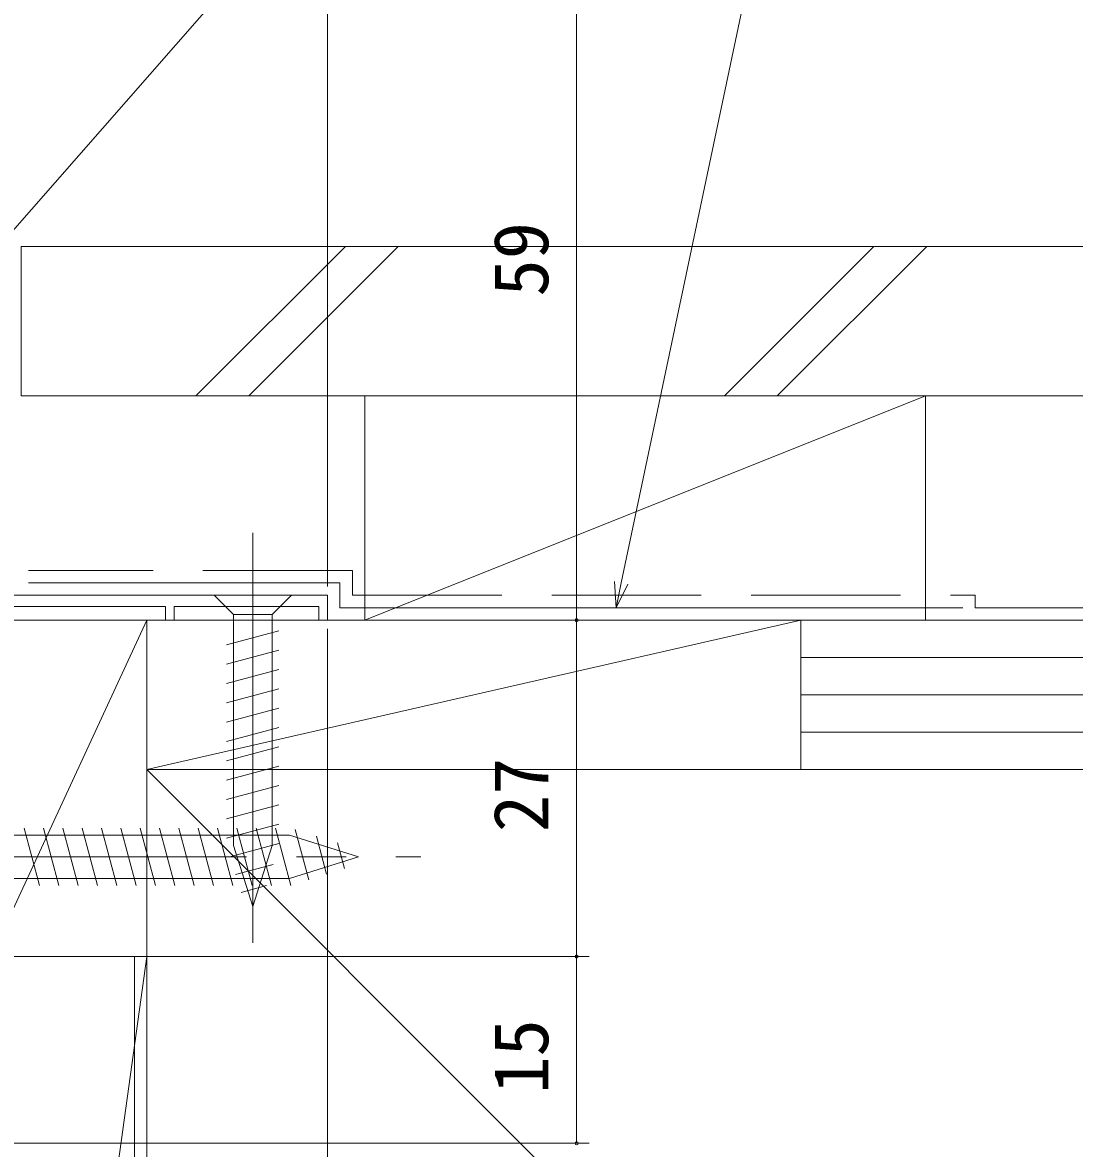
# Model space of a CAD drawing. Units: millimetres, scale not verified. Extents: x -495 to 495, y -800 to 801.
# Drawn here: x 234 to 318.5, y -538.4 to -448 of the extents above; entities that cross this region are included whole.
import ezdxf
from ezdxf.enums import TextEntityAlignment as Align

# ---------------------------------------------------------------- set-up
doc = ezdxf.new("R2010")
doc.units = ezdxf.units.MM
doc.header["$LTSCALE"] = 4
doc.linetypes.add('CHAIN2', pattern=[12, 9, -1, 1, -1])
doc.linetypes.add('DASHED3', pattern=[4, 3, -1])
for name, color, linetype, lineweight in [('0-3_YKK_11', 3, 'Continuous', 9), ('0-5_YKK_13', 6, 'Continuous', 9), ('0-6_YKK_D', 4, 'Continuous', 9), ('0-7_YSS_K', 7, 'Continuous', 9)]:
    doc.layers.add(name, color=color, linetype=linetype, lineweight=lineweight)
doc.styles.add('ＭＳ ゴシック', font='')
doc.styles.get('ＭＳ ゴシック').set_extended_font_data('MS Gothic')

msp = doc.modelspace()

# ---------------------------------------------------------------- linework, layer by layer
at = {"layer": '0-3_YKK_11'}
for p, q in [((405.525, -465.964), (233.9, -465.964)), ((247.942, -477.964), (259.942, -465.964)), ((264.185, -465.964), (252.185, -477.964)), ((290.369, -477.964), (302.369, -465.964)), ((294.611, -477.964), (306.611, -465.964)), ((261.5, -495.964), (306.5, -477.964)), ((261.5, -477.964), (261.5, -495.964)), ((261.5, -477.964), (306.5, -477.964)), ((259.5, -492.964), (234.5, -492.964)), ((231.5, -522.964), (244, -495.964)), ((349, -495.964), (244, -495.964)), ((296.5, -495.964), (244, -507.964)), ((296.5, -507.964), (296.5, -495.964)), ((405.525, -495.964), (296.5, -495.964)), ((405.525, -498.964), (296.5, -498.964)), ((405.525, -501.964), (296.5, -501.964)), ((405.525, -504.964), (296.5, -504.964)), ((244, -507.964), (349, -612.964)), ((296.5, -507.964), (405.525, -507.964)), ((244, -522.964), (231.5, -522.964)), ((244, -522.964), (231.5, -612.964)), ((244, -612.964), (244, -522.964))]:
    msp.add_line(p, q, dxfattribs=at)
at = {"layer": '0-3_YKK_11', "linetype": 'DASHED3'}
for p, q in [((260.5, -491.964), (234.5, -491.964)), ((310.5, -493.964), (310.5, -494.964)), ((310.5, -494.964), (405.525, -494.964))]:
    msp.add_line(p, q, dxfattribs=at)
at = {"layer": '0-3_YKK_11', "linetype": 'CHAIN2'}
msp.add_line((243, -522.964), (243, -615.464), dxfattribs=at)
at = {"layer": '0-3_YKK_11'}
for points in [[(405.525, -477.964), (233.9, -477.964), (233.9, -465.964)], [(306.5, -477.964), (306.5, -495.964), (261.5, -495.964)], [(259.5, -492.964), (259.5, -494.964), (309.5, -494.964)], [(349, -507.964), (244, -507.964), (244, -612.964), (349, -612.964)]]:
    msp.add_lwpolyline(points, dxfattribs=at)
at = {"layer": '0-3_YKK_11', "linetype": 'DASHED3'}
msp.add_lwpolyline([(260.5, -491.964), (260.5, -493.964), (310.5, -493.964)], dxfattribs=at)
at = {"layer": '0-3_YKK_11'}
for points in [[(244, -522.964), (244, -495.964), (231.5, -495.964), (231.5, -522.964)], [(296.5, -507.964), (296.5, -495.964), (244, -495.964), (244, -507.964)]]:
    msp.add_lwpolyline(points, close=True, dxfattribs=at)
at = {"layer": '0-5_YKK_13'}
for p, q in [((258.5, -493.264), (258.5, -407.964)), ((278.5, -495.964), (278.5, -436.964)), ((259.15, -495.964), (279.5, -495.964)), ((259.15, -495.964), (279.5, -495.964)), ((278.5, -522.964), (278.5, -495.964)), ((258.5, -496.664), (258.5, -701)), ((232.2, -522.964), (279.5, -522.964)), ((232.2, -522.964), (279.5, -522.964)), ((278.5, -537.964), (278.5, -522.964)), ((214.7, -537.964), (279.5, -537.964))]:
    msp.add_line(p, q, dxfattribs=at)
for points in [[(227.486, -471.236), (228.83, -469.702), (273.301, -418.964), (276.141, -418.964)], [(281.663, -494.964), (282.083, -492.967), (293.873, -436.964), (296.713, -436.964)], [(282.618, -493.08), (281.663, -494.964), (281.548, -492.855)]]:
    msp.add_lwpolyline(points, dxfattribs=at)
for centre, start, end in [((278.5, -495.964), 90, 270), ((278.5, -495.964), 90, 270), ((278.5, -495.964), 270, 90), ((278.5, -495.964), 270, 90), ((278.5, -522.964), 90, 270), ((278.5, -522.964), 90, 270), ((278.5, -522.964), 270, 90), ((278.5, -522.964), 270, 90), ((278.5, -537.964), 90, 270), ((278.5, -537.964), 270, 90)]:
    msp.add_arc(centre, 0.128, start, end, dxfattribs=at)
at = {"layer": '0-6_YKK_D', "linetype": 'CHAIN2'}
for p, q in [((252.502, -488.963), (252.502, -521.876)), ((216, -514.963), (266, -514.963))]:
    msp.add_line(p, q, dxfattribs=at)
at = {"layer": '0-6_YKK_D'}
for p, q in [((255.602, -493.963), (249.402, -493.963)), ((249.402, -493.963), (250.952, -495.513)), ((255.602, -493.963), (254.052, -495.513)), ((250.952, -495.513), (250.952, -514.047)), ((254.052, -495.513), (250.952, -495.513)), ((254.052, -514.047), (254.052, -495.513)), ((250.402, -497.939), (254.602, -496.814)), ((250.402, -499.492), (254.602, -498.367)), ((250.402, -501.045), (254.602, -499.92)), ((250.402, -502.598), (254.602, -501.472)), ((250.402, -504.151), (254.602, -503.025)), ((250.402, -505.704), (254.602, -504.578)), ((250.402, -507.257), (254.602, -506.131)), ((250.402, -508.809), (254.602, -507.684)), ((250.402, -510.362), (254.602, -509.237)), ((250.402, -511.915), (254.602, -510.79)), ((250.402, -513.468), (254.602, -512.343)), ((222.75, -513.213), (255.45, -513.213)), ((235.372, -517.263), (234.139, -512.663)), ((236.925, -517.263), (235.692, -512.663)), ((238.478, -517.263), (237.245, -512.663)), ((240.031, -517.263), (238.798, -512.663)), ((241.584, -517.263), (240.351, -512.663)), ((243.137, -517.263), (241.904, -512.663)), ((244.69, -517.263), (243.457, -512.663)), ((246.242, -517.263), (245.01, -512.663)), ((247.795, -517.263), (246.563, -512.663)), ((249.348, -517.263), (248.116, -512.663)), ((250.901, -517.263), (249.669, -512.663)), ((252.454, -517.263), (251.222, -512.663)), ((254.007, -517.263), (252.774, -512.663)), ((255.558, -517.255), (254.327, -512.663)), ((261, -514.963), (255.45, -513.213)), ((256.99, -516.804), (255.912, -512.782)), ((258.422, -516.352), (257.608, -513.317)), ((250.66, -514.952), (254.602, -513.896)), ((252.502, -518.963), (250.952, -514.047)), ((252.502, -518.963), (254.052, -514.047)), ((259.854, -515.901), (259.305, -513.851)), ((261, -514.963), (255.45, -516.713)), ((251.112, -516.384), (254.148, -515.57)), ((222.75, -516.713), (255.45, -516.713)), ((251.563, -517.816), (253.613, -517.266))]:
    msp.add_line(p, q, dxfattribs=at)
at = {"layer": '0-7_YSS_K'}
msp.add_lwpolyline([(223.9, -493.964), (258.5, -493.964), (258.5, -495.964), (257.8, -495.964), (257.8, -494.864), (246.2, -494.864), (246.2, -495.964), (245.5, -495.964), (245.5, -494.864), (232.227, -494.864)], dxfattribs=at)

# ---------------------------------------------------------------- texts
at = {"layer": '0-5_YKK_13', "style": 'ＭＳ ゴシック'}
for s, p in [('59', (277.54, -469.984)), ('27', (277.54, -512.984)), ('15', (277.54, -533.984))]:
    msp.add_text(s, height=4.399, rotation=90, dxfattribs=at).set_placement(p, align=Align.BOTTOM_LEFT)

doc.saveas('drawing.dxf')
